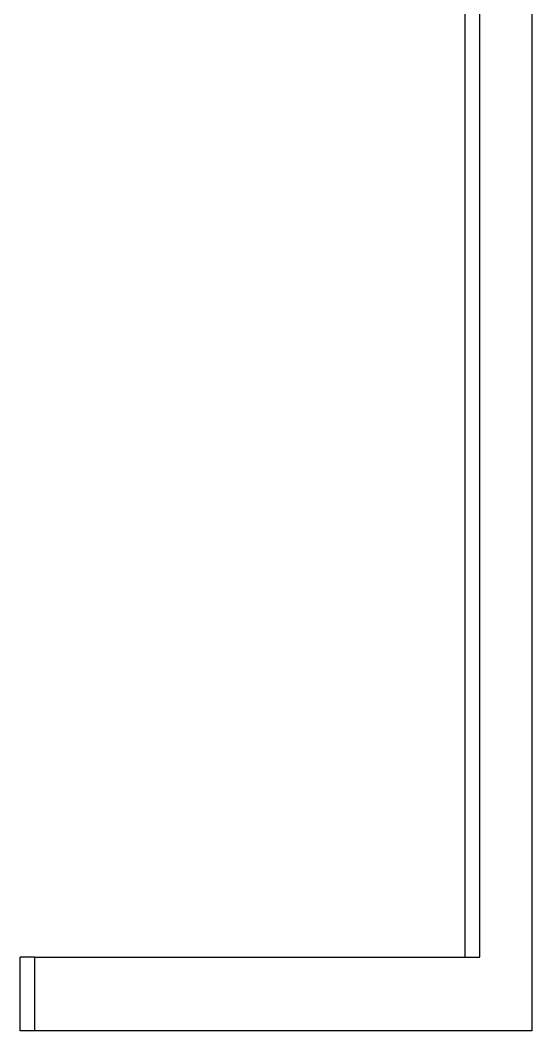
# Model space of a CAD drawing. Header units: millimetres. Extents: x -1421 to 3505, y -683 to 2759.
# Drawn here: x 2049.335 to 2051.443, y 2342.7 to 2346.868 of the extents above; entities that cross this region are included whole.
import ezdxf

# ---------------------------------------------------------------- set-up
doc = ezdxf.new("R2010")
doc.units = ezdxf.units.MM
doc.header["$MEASUREMENT"] = 0
doc.layers.add('Utwórz2D linie widoczne', color=7, linetype='Continuous', true_color=0x000000)

msp = doc.modelspace()

# ---------------------------------------------------------------- linework, layer by layer
at = {"layer": 'Utwórz2D linie widoczne'}
for p, q in [((2051.4434, 2376.6997), (2051.4434, 2342.6998)), ((2051.1687, 2343.0033), (2051.1687, 2376.3962)), ((2051.2288, 2343.0033), (2051.2288, 2376.3962)), ((2049.3953, 2343.0033), (2049.3352, 2343.0033)), ((2049.3352, 2342.6998), (2049.3352, 2343.0033)), ((2049.3953, 2342.6998), (2049.3953, 2343.0033)), ((2049.3953, 2343.0033), (2051.2288, 2343.0033)), ((2049.3953, 2342.6998), (2049.3352, 2342.6998)), ((2051.4434, 2342.6998), (2049.3953, 2342.6998))]:
    msp.add_line(p, q, dxfattribs=at)

doc.saveas('drawing.dxf')
